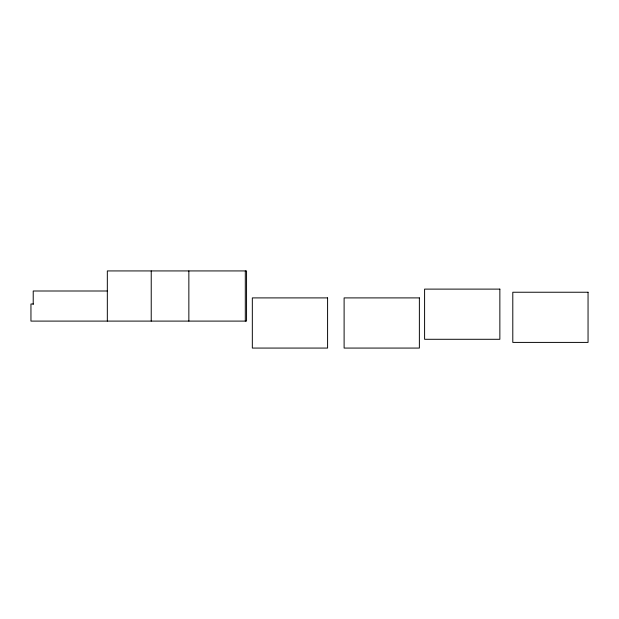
<?xml version="1.0" encoding="UTF-8"?>
<svg xmlns="http://www.w3.org/2000/svg" width="619" height="619" viewBox="0 0 619 619"><rect width="100%" height="100%" fill="white"/><g stroke="black" fill="none" stroke-linecap="round" stroke-linejoin="round"><path stroke-width="0.93" d="M107.327 291L33.217 291L33.217 304.378M33.217 303.991L30.95 303.991L30.95 321.099L246.555 321.099L246.555 270.929L107.327 270.929L107.327 321.099M245.302 270.929L245.302 321.099M188.857 270.929L188.857 321.099M151.229 270.929L151.229 321.099M499.858 289.112L424.595 289.112L424.595 339.289L499.858 339.289L499.858 289.112M588.05 292.238L512.795 292.238L512.795 342.408L588.05 342.408L588.05 292.238M327.59 297.901L252.328 297.901L252.328 348.071L327.59 348.071L327.59 297.901M419.373 297.901L344.11 297.901L344.11 348.071L419.373 348.071L419.373 297.901"/></g></svg>
